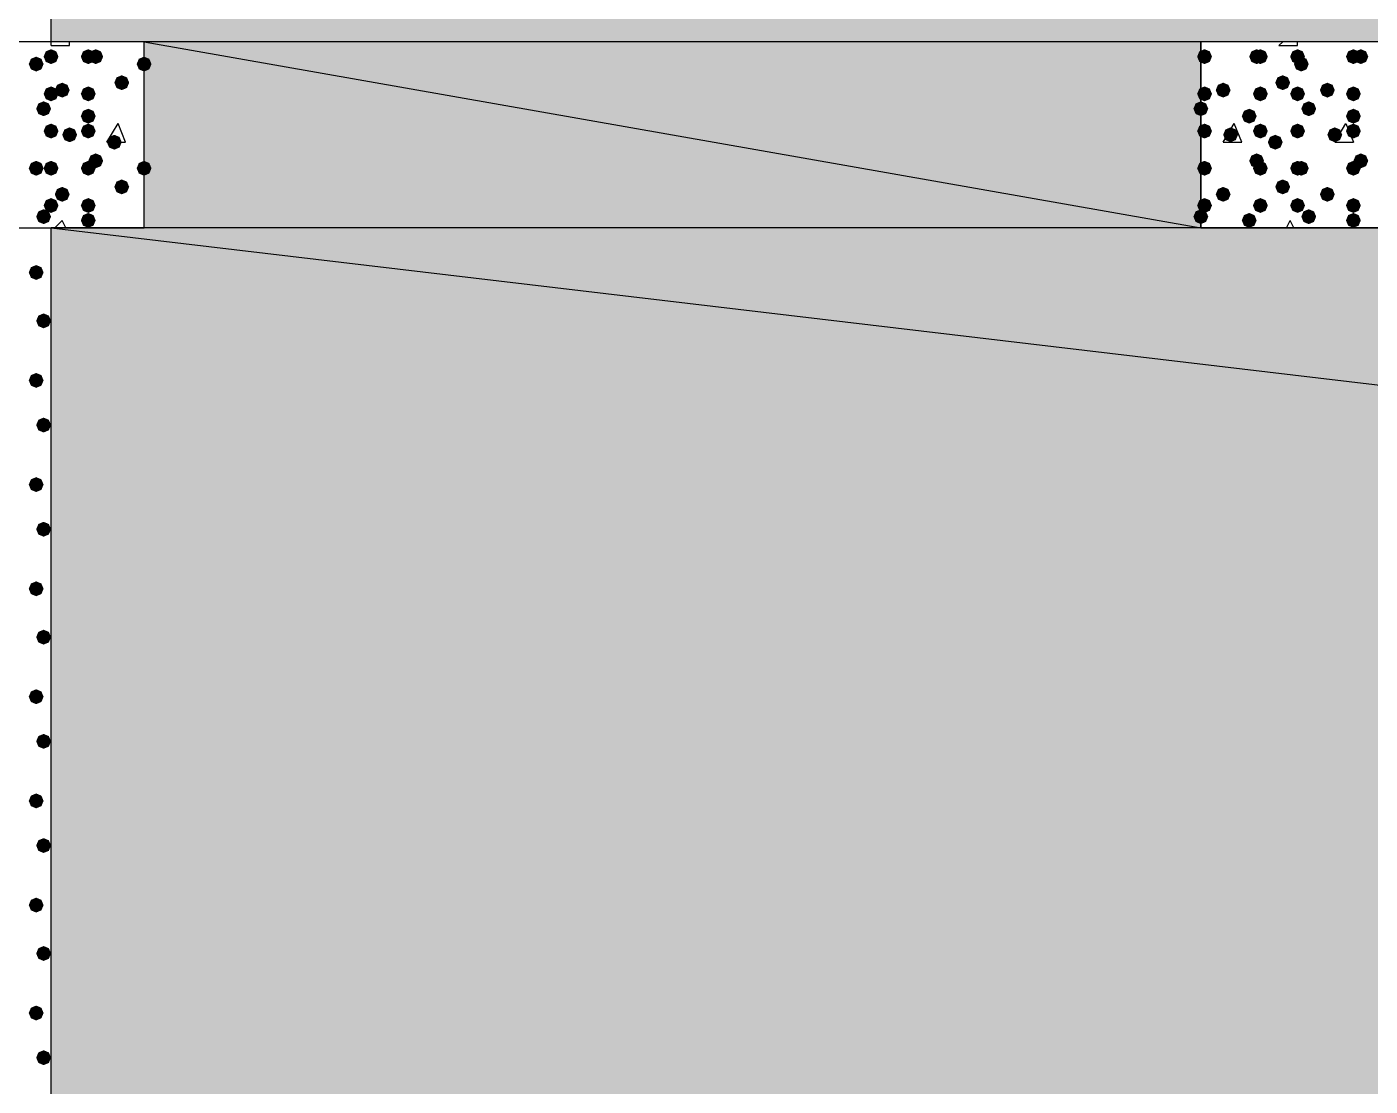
# Model space of a CAD drawing. Header units: millimetres. Extents: x 0 to 420, y 0 to 297.
# Drawn here: x 39.43 to 54.72, y 194.88 to 206.93 of the extents above; entities that cross this region are included whole.
import ezdxf

# ---------------------------------------------------------------- set-up
doc = ezdxf.new("R2010")
doc.units = ezdxf.units.MM
doc.layers.get('0').update_dxf_attribs({"linetype": 'CONTINUOUS'})

msp = doc.modelspace()

# ---------------------------------------------------------------- hatches: boundary and pattern name
at = {"true_color": 0x000008}
h = msp.add_hatch(color=0, dxfattribs=at)
h.paths.add_polyline_path([(385.826, 225.806), (39.708667, 225.806), (385.826, 206.756)], flags=0)
h.paths.add_polyline_path([(39.708667, 225.806), (385.826, 206.756), (39.708667, 206.756)], flags=0)
at = {"true_color": 0x000007}
for points in [[(39.793333, 206.586667), (39.768463, 206.526871), (39.708667, 206.502), (39.648871, 206.526871), (39.624, 206.586667), (39.648871, 206.646462), (39.708667, 206.671333), (39.768462, 206.646463)], [(40.216667, 206.586667), (40.191796, 206.526871), (40.132, 206.502), (40.072204, 206.526871), (40.047333, 206.586667), (40.072204, 206.646462), (40.132, 206.671333), (40.191796, 206.646463)], [(40.301333, 206.586667), (40.276463, 206.526871), (40.216667, 206.502), (40.156871, 206.526871), (40.132, 206.586667), (40.156871, 206.646462), (40.216667, 206.671333), (40.276462, 206.646463)], [(52.916667, 206.586667), (52.891796, 206.526871), (52.832, 206.502), (52.772204, 206.526871), (52.747333, 206.586667), (52.772204, 206.646462), (52.832, 206.671333), (52.891796, 206.646463)], [(53.509333, 206.586667), (53.484462, 206.526871), (53.424667, 206.502), (53.364871, 206.526871), (53.34, 206.586667), (53.364871, 206.646462), (53.424667, 206.671333), (53.484462, 206.646463)], [(53.551667, 206.586667), (53.526796, 206.526871), (53.467, 206.502), (53.407204, 206.526871), (53.382333, 206.586667), (53.407204, 206.646462), (53.467, 206.671333), (53.526796, 206.646463)], [(53.975, 206.586667), (53.950129, 206.526871), (53.890333, 206.502), (53.830538, 206.526871), (53.805667, 206.586667), (53.830537, 206.646462), (53.890333, 206.671333), (53.950129, 206.646463)], [(54.61, 206.586667), (54.585129, 206.526871), (54.525333, 206.502), (54.465538, 206.526871), (54.440667, 206.586667), (54.465537, 206.646462), (54.525333, 206.671333), (54.585129, 206.646463)], [(54.694667, 206.586667), (54.669796, 206.526871), (54.61, 206.502), (54.550204, 206.526871), (54.525333, 206.586667), (54.550204, 206.646462), (54.61, 206.671333), (54.669796, 206.646463)], [(39.624, 206.502), (39.599129, 206.442204), (39.539333, 206.417333), (39.479538, 206.442204), (39.454667, 206.502), (39.479537, 206.561796), (39.539333, 206.586667), (39.599129, 206.561796)], [(40.851667, 206.502), (40.826796, 206.442204), (40.767, 206.417333), (40.707204, 206.442204), (40.682333, 206.502), (40.707204, 206.561796), (40.767, 206.586667), (40.826796, 206.561796)], [(54.017333, 206.502), (53.992463, 206.442204), (53.932667, 206.417333), (53.872871, 206.442204), (53.848, 206.502), (53.872871, 206.561796), (53.932667, 206.586667), (53.992462, 206.561796)], [(40.597667, 206.290333), (40.572796, 206.230537), (40.513, 206.205667), (40.453204, 206.230537), (40.428333, 206.290333), (40.453204, 206.350129), (40.513, 206.375), (40.572796, 206.350129)], [(53.805667, 206.290333), (53.780796, 206.230537), (53.721, 206.205667), (53.661204, 206.230537), (53.636333, 206.290333), (53.661204, 206.350129), (53.721, 206.375), (53.780796, 206.350129)], [(39.793333, 206.163333), (39.768463, 206.103537), (39.708667, 206.078667), (39.648871, 206.103537), (39.624, 206.163333), (39.648871, 206.223129), (39.708667, 206.248), (39.768462, 206.223129)], [(39.920333, 206.205667), (39.895463, 206.145871), (39.835667, 206.121), (39.775871, 206.145871), (39.751, 206.205667), (39.775871, 206.265462), (39.835667, 206.290333), (39.895462, 206.265463)], [(40.216667, 206.163333), (40.191796, 206.103537), (40.132, 206.078667), (40.072204, 206.103537), (40.047333, 206.163333), (40.072204, 206.223129), (40.132, 206.248), (40.191796, 206.223129)], [(52.916667, 206.163333), (52.891796, 206.103537), (52.832, 206.078667), (52.772204, 206.103537), (52.747333, 206.163333), (52.772204, 206.223129), (52.832, 206.248), (52.891796, 206.223129)], [(53.128333, 206.205667), (53.103463, 206.145871), (53.043667, 206.121), (52.983871, 206.145871), (52.959, 206.205667), (52.983871, 206.265462), (53.043667, 206.290333), (53.103462, 206.265463)], [(53.551667, 206.163333), (53.526796, 206.103537), (53.467, 206.078667), (53.407204, 206.103537), (53.382333, 206.163333), (53.407204, 206.223129), (53.467, 206.248), (53.526796, 206.223129)], [(53.975, 206.163333), (53.950129, 206.103537), (53.890333, 206.078667), (53.830538, 206.103537), (53.805667, 206.163333), (53.830537, 206.223129), (53.890333, 206.248), (53.950129, 206.223129)], [(54.313667, 206.205667), (54.288796, 206.145871), (54.229, 206.121), (54.169204, 206.145871), (54.144333, 206.205667), (54.169204, 206.265462), (54.229, 206.290333), (54.288796, 206.265463)], [(54.61, 206.163333), (54.585129, 206.103537), (54.525333, 206.078667), (54.465538, 206.103537), (54.440667, 206.163333), (54.465537, 206.223129), (54.525333, 206.248), (54.585129, 206.223129)], [(39.708667, 205.994), (39.683796, 205.934204), (39.624, 205.909333), (39.564204, 205.934204), (39.539333, 205.994), (39.564204, 206.053796), (39.624, 206.078667), (39.683796, 206.053796)], [(52.874333, 205.994), (52.849462, 205.934204), (52.789667, 205.909333), (52.729871, 205.934204), (52.705, 205.994), (52.729871, 206.053796), (52.789667, 206.078667), (52.849462, 206.053796)], [(54.102, 205.994), (54.077129, 205.934204), (54.017333, 205.909333), (53.957538, 205.934204), (53.932667, 205.994), (53.957537, 206.053796), (54.017333, 206.078667), (54.077129, 206.053796)], [(40.216667, 205.909333), (40.191796, 205.849538), (40.132, 205.824667), (40.072204, 205.849538), (40.047333, 205.909333), (40.072204, 205.969129), (40.132, 205.994), (40.191796, 205.969129)], [(53.424667, 205.909333), (53.399796, 205.849538), (53.34, 205.824667), (53.280204, 205.849538), (53.255333, 205.909333), (53.280204, 205.969129), (53.34, 205.994), (53.399796, 205.969129)], [(54.61, 205.909333), (54.585129, 205.849538), (54.525333, 205.824667), (54.465538, 205.849538), (54.440667, 205.909333), (54.465537, 205.969129), (54.525333, 205.994), (54.585129, 205.969129)], [(39.793333, 205.74), (39.768463, 205.680204), (39.708667, 205.655333), (39.648871, 205.680204), (39.624, 205.74), (39.648871, 205.799796), (39.708667, 205.824667), (39.768462, 205.799796)], [(40.005, 205.697667), (39.980129, 205.637871), (39.920333, 205.613), (39.860538, 205.637871), (39.835667, 205.697667), (39.860537, 205.757462), (39.920333, 205.782333), (39.980129, 205.757463)], [(40.216667, 205.74), (40.191796, 205.680204), (40.132, 205.655333), (40.072204, 205.680204), (40.047333, 205.74), (40.072204, 205.799796), (40.132, 205.824667), (40.191796, 205.799796)], [(52.916667, 205.74), (52.891796, 205.680204), (52.832, 205.655333), (52.772204, 205.680204), (52.747333, 205.74), (52.772204, 205.799796), (52.832, 205.824667), (52.891796, 205.799796)], [(53.213, 205.697667), (53.188129, 205.637871), (53.128333, 205.613), (53.068537, 205.637871), (53.043667, 205.697667), (53.068537, 205.757462), (53.128333, 205.782333), (53.188129, 205.757463)], [(53.551667, 205.74), (53.526796, 205.680204), (53.467, 205.655333), (53.407204, 205.680204), (53.382333, 205.74), (53.407204, 205.799796), (53.467, 205.824667), (53.526796, 205.799796)], [(53.975, 205.74), (53.950129, 205.680204), (53.890333, 205.655333), (53.830538, 205.680204), (53.805667, 205.74), (53.830537, 205.799796), (53.890333, 205.824667), (53.950129, 205.799796)], [(54.398333, 205.697667), (54.373463, 205.637871), (54.313667, 205.613), (54.253871, 205.637871), (54.229, 205.697667), (54.253871, 205.757462), (54.313667, 205.782333), (54.373462, 205.757463)], [(54.61, 205.74), (54.585129, 205.680204), (54.525333, 205.655333), (54.465538, 205.680204), (54.440667, 205.74), (54.465537, 205.799796), (54.525333, 205.824667), (54.585129, 205.799796)], [(40.513, 205.613), (40.488129, 205.553204), (40.428333, 205.528333), (40.368537, 205.553204), (40.343667, 205.613), (40.368537, 205.672796), (40.428333, 205.697667), (40.488129, 205.672796)], [(53.721, 205.613), (53.696129, 205.553204), (53.636333, 205.528333), (53.576537, 205.553204), (53.551667, 205.613), (53.576537, 205.672796), (53.636333, 205.697667), (53.696129, 205.672796)], [(39.624, 205.316667), (39.599129, 205.256871), (39.539333, 205.232), (39.479538, 205.256871), (39.454667, 205.316667), (39.479537, 205.376462), (39.539333, 205.401333), (39.599129, 205.376463)], [(39.793333, 205.316667), (39.768463, 205.256871), (39.708667, 205.232), (39.648871, 205.256871), (39.624, 205.316667), (39.648871, 205.376462), (39.708667, 205.401333), (39.768462, 205.376463)], [(40.216667, 205.316667), (40.191796, 205.256871), (40.132, 205.232), (40.072204, 205.256871), (40.047333, 205.316667), (40.072204, 205.376462), (40.132, 205.401333), (40.191796, 205.376463)], [(40.301333, 205.401333), (40.276463, 205.341537), (40.216667, 205.316667), (40.156871, 205.341537), (40.132, 205.401333), (40.156871, 205.461129), (40.216667, 205.486), (40.276462, 205.461129)], [(40.851667, 205.316667), (40.826796, 205.256871), (40.767, 205.232), (40.707204, 205.256871), (40.682333, 205.316667), (40.707204, 205.376462), (40.767, 205.401333), (40.826796, 205.376463)], [(52.916667, 205.316667), (52.891796, 205.256871), (52.832, 205.232), (52.772204, 205.256871), (52.747333, 205.316667), (52.772204, 205.376462), (52.832, 205.401333), (52.891796, 205.376463)], [(53.509333, 205.401333), (53.484462, 205.341537), (53.424667, 205.316667), (53.364871, 205.341537), (53.34, 205.401333), (53.364871, 205.461129), (53.424667, 205.486), (53.484462, 205.461129)], [(53.551667, 205.316667), (53.526796, 205.256871), (53.467, 205.232), (53.407204, 205.256871), (53.382333, 205.316667), (53.407204, 205.376462), (53.467, 205.401333), (53.526796, 205.376463)], [(53.975, 205.316667), (53.950129, 205.256871), (53.890333, 205.232), (53.830538, 205.256871), (53.805667, 205.316667), (53.830537, 205.376462), (53.890333, 205.401333), (53.950129, 205.376463)], [(54.017333, 205.316667), (53.992463, 205.256871), (53.932667, 205.232), (53.872871, 205.256871), (53.848, 205.316667), (53.872871, 205.376462), (53.932667, 205.401333), (53.992462, 205.376463)], [(54.61, 205.316667), (54.585129, 205.256871), (54.525333, 205.232), (54.465538, 205.256871), (54.440667, 205.316667), (54.465537, 205.376462), (54.525333, 205.401333), (54.585129, 205.376463)], [(54.694667, 205.401333), (54.669796, 205.341537), (54.61, 205.316667), (54.550204, 205.341537), (54.525333, 205.401333), (54.550204, 205.461129), (54.61, 205.486), (54.669796, 205.461129)], [(39.920333, 205.020333), (39.895463, 204.960537), (39.835667, 204.935667), (39.775871, 204.960537), (39.751, 205.020333), (39.775871, 205.080129), (39.835667, 205.105), (39.895462, 205.080129)], [(40.597667, 205.105), (40.572796, 205.045204), (40.513, 205.020333), (40.453204, 205.045204), (40.428333, 205.105), (40.453204, 205.164796), (40.513, 205.189667), (40.572796, 205.164796)], [(53.128333, 205.020333), (53.103463, 204.960537), (53.043667, 204.935667), (52.983871, 204.960537), (52.959, 205.020333), (52.983871, 205.080129), (53.043667, 205.105), (53.103462, 205.080129)], [(53.805667, 205.105), (53.780796, 205.045204), (53.721, 205.020333), (53.661204, 205.045204), (53.636333, 205.105), (53.661204, 205.164796), (53.721, 205.189667), (53.780796, 205.164796)], [(54.313667, 205.020333), (54.288796, 204.960537), (54.229, 204.935667), (54.169204, 204.960537), (54.144333, 205.020333), (54.169204, 205.080129), (54.229, 205.105), (54.288796, 205.080129)], [(39.793333, 204.893333), (39.768463, 204.833537), (39.708667, 204.808667), (39.648871, 204.833537), (39.624, 204.893333), (39.648871, 204.953129), (39.708667, 204.978), (39.768462, 204.953129)], [(40.216667, 204.893333), (40.191796, 204.833537), (40.132, 204.808667), (40.072204, 204.833537), (40.047333, 204.893333), (40.072204, 204.953129), (40.132, 204.978), (40.191796, 204.953129)], [(52.916667, 204.893333), (52.891796, 204.833537), (52.832, 204.808667), (52.772204, 204.833537), (52.747333, 204.893333), (52.772204, 204.953129), (52.832, 204.978), (52.891796, 204.953129)], [(53.551667, 204.893333), (53.526796, 204.833537), (53.467, 204.808667), (53.407204, 204.833537), (53.382333, 204.893333), (53.407204, 204.953129), (53.467, 204.978), (53.526796, 204.953129)], [(53.975, 204.893333), (53.950129, 204.833537), (53.890333, 204.808667), (53.830538, 204.833537), (53.805667, 204.893333), (53.830537, 204.953129), (53.890333, 204.978), (53.950129, 204.953129)], [(54.61, 204.893333), (54.585129, 204.833537), (54.525333, 204.808667), (54.465538, 204.833537), (54.440667, 204.893333), (54.465537, 204.953129), (54.525333, 204.978), (54.585129, 204.953129)], [(39.708667, 204.766333), (39.683796, 204.706537), (39.624, 204.681667), (39.564204, 204.706537), (39.539333, 204.766333), (39.564204, 204.826129), (39.624, 204.851), (39.683796, 204.826129)], [(40.216667, 204.724), (40.191796, 204.664204), (40.132, 204.639333), (40.072204, 204.664204), (40.047333, 204.724), (40.072204, 204.783796), (40.132, 204.808667), (40.191796, 204.783796)], [(52.874333, 204.766333), (52.849462, 204.706537), (52.789667, 204.681667), (52.729871, 204.706537), (52.705, 204.766333), (52.729871, 204.826129), (52.789667, 204.851), (52.849462, 204.826129)], [(53.424667, 204.724), (53.399796, 204.664204), (53.34, 204.639333), (53.280204, 204.664204), (53.255333, 204.724), (53.280204, 204.783796), (53.34, 204.808667), (53.399796, 204.783796)], [(54.102, 204.766333), (54.077129, 204.706537), (54.017333, 204.681667), (53.957538, 204.706537), (53.932667, 204.766333), (53.957537, 204.826129), (54.017333, 204.851), (54.077129, 204.826129)], [(54.61, 204.724), (54.585129, 204.664204), (54.525333, 204.639333), (54.465538, 204.664204), (54.440667, 204.724), (54.465537, 204.783796), (54.525333, 204.808667), (54.585129, 204.783796)]]:
    msp.add_hatch(color=0, dxfattribs=at).paths.add_polyline_path(points, flags=0)
at = {"true_color": 0x000008}
h = msp.add_hatch(color=0, dxfattribs=at)
h.paths.add_polyline_path([(52.789667, 206.756), (40.767, 206.756), (52.789667, 204.639333)], flags=0)
h.paths.add_polyline_path([(40.767, 206.756), (52.789667, 204.639333), (40.767, 204.639333)], flags=0)
h = msp.add_hatch(color=0, dxfattribs=at)
h.paths.add_polyline_path([(201.125667, 204.639333), (39.708667, 204.639333), (201.125667, 185.547)], flags=0)
h.paths.add_polyline_path([(39.708667, 204.639333), (201.125667, 185.547), (39.708667, 185.547)], flags=0)
for points in [[(39.624, 204.131333), (39.599129, 204.071537), (39.539333, 204.046667), (39.479538, 204.071537), (39.454667, 204.131333), (39.479537, 204.191129), (39.539333, 204.216), (39.599129, 204.191129)], [(39.708667, 203.581), (39.683796, 203.521204), (39.624, 203.496333), (39.564204, 203.521204), (39.539333, 203.581), (39.564204, 203.640796), (39.624, 203.665667), (39.683796, 203.640796)], [(39.624, 202.903667), (39.599129, 202.843871), (39.539333, 202.819), (39.479538, 202.843871), (39.454667, 202.903667), (39.479537, 202.963462), (39.539333, 202.988333), (39.599129, 202.963463)], [(39.708667, 202.395667), (39.683796, 202.335871), (39.624, 202.311), (39.564204, 202.335871), (39.539333, 202.395667), (39.564204, 202.455462), (39.624, 202.480333), (39.683796, 202.455463)], [(39.624, 201.718333), (39.599129, 201.658537), (39.539333, 201.633667), (39.479538, 201.658537), (39.454667, 201.718333), (39.479537, 201.778129), (39.539333, 201.803), (39.599129, 201.778129)], [(39.708667, 201.210333), (39.683796, 201.150537), (39.624, 201.125667), (39.564204, 201.150537), (39.539333, 201.210333), (39.564204, 201.270129), (39.624, 201.295), (39.683796, 201.270129)], [(39.624, 200.533), (39.599129, 200.473204), (39.539333, 200.448333), (39.479538, 200.473204), (39.454667, 200.533), (39.479537, 200.592796), (39.539333, 200.617667), (39.599129, 200.592796)], [(39.708667, 199.982667), (39.683796, 199.922871), (39.624, 199.898), (39.564204, 199.922871), (39.539333, 199.982667), (39.564204, 200.042462), (39.624, 200.067333), (39.683796, 200.042463)], [(39.624, 199.305333), (39.599129, 199.245537), (39.539333, 199.220667), (39.479538, 199.245537), (39.454667, 199.305333), (39.479537, 199.365129), (39.539333, 199.39), (39.599129, 199.365129)], [(39.708667, 198.797333), (39.683796, 198.737537), (39.624, 198.712667), (39.564204, 198.737537), (39.539333, 198.797333), (39.564204, 198.857129), (39.624, 198.882), (39.683796, 198.857129)], [(39.624, 198.12), (39.599129, 198.060204), (39.539333, 198.035333), (39.479538, 198.060204), (39.454667, 198.12), (39.479537, 198.179796), (39.539333, 198.204667), (39.599129, 198.179796)], [(39.708667, 197.612), (39.683796, 197.552204), (39.624, 197.527333), (39.564204, 197.552204), (39.539333, 197.612), (39.564204, 197.671796), (39.624, 197.696667), (39.683796, 197.671796)], [(39.624, 196.934667), (39.599129, 196.874871), (39.539333, 196.85), (39.479538, 196.874871), (39.454667, 196.934667), (39.479537, 196.994462), (39.539333, 197.019333), (39.599129, 196.994463)], [(39.708667, 196.384333), (39.683796, 196.324537), (39.624, 196.299667), (39.564204, 196.324537), (39.539333, 196.384333), (39.564204, 196.444129), (39.624, 196.469), (39.683796, 196.444129)], [(39.624, 195.707), (39.599129, 195.647204), (39.539333, 195.622333), (39.479538, 195.647204), (39.454667, 195.707), (39.479537, 195.766796), (39.539333, 195.791667), (39.599129, 195.766796)], [(39.708667, 195.199), (39.683796, 195.139204), (39.624, 195.114333), (39.564204, 195.139204), (39.539333, 195.199), (39.564204, 195.258796), (39.624, 195.283667), (39.683796, 195.258796)]]:
    msp.add_hatch(color=0, dxfattribs=at).paths.add_polyline_path(points, flags=0)

# ---------------------------------------------------------------- linework, layer by layer
at = {"color": 0, "true_color": 0x000008}
for points in [[(39.708667, 225.806), (385.826, 206.756), (39.708667, 206.756)], [(52.789667, 206.756), (40.767, 206.756), (52.789667, 204.639333)], [(40.767, 206.756), (52.789667, 204.639333), (40.767, 204.639333)], [(201.125667, 204.639333), (39.708667, 204.639333), (201.125667, 185.547)], [(39.708667, 204.639333), (201.125667, 185.547), (39.708667, 185.547)]]:
    msp.add_lwpolyline(points, close=True, dxfattribs=at)
at = {"color": 0, "true_color": 0x000007}
for points in [[(39.708667, 206.756), (39.708667, 225.806)], [(39.708667, 206.713667), (39.708667, 206.756)], [(39.708667, 206.713667), (39.920333, 206.713667)], [(39.920333, 206.713667), (39.920333, 206.756)], [(53.678667, 206.713667), (53.721, 206.756)], [(53.678667, 206.713667), (53.890333, 206.713667)], [(53.890333, 206.713667), (53.890333, 206.756)], [(40.343667, 205.613), (40.470667, 205.824667)], [(40.555333, 205.613), (40.470667, 205.824667)], [(53.043667, 205.613), (53.170667, 205.824667)], [(53.255333, 205.613), (53.170667, 205.824667)], [(54.313667, 205.613), (54.440667, 205.824667), (54.525333, 205.613)], [(40.343667, 205.613), (40.555333, 205.613)], [(53.043667, 205.613), (53.255333, 205.613)], [(54.313667, 205.613), (54.525333, 205.613)], [(39.708667, 185.547), (39.708667, 204.639333)], [(39.751, 204.639333), (39.835667, 204.724)], [(39.878, 204.639333), (39.835667, 204.724)], [(53.763333, 204.639333), (53.805667, 204.724)], [(53.848, 204.639333), (53.805667, 204.724)]]:
    msp.add_lwpolyline(points, dxfattribs=at)
for points in [[(38.650333, 206.756), (38.650333, 204.639333), (40.767, 204.639333), (40.767, 206.756)], [(52.789667, 206.756), (52.789667, 204.639333), (54.906333, 204.639333), (54.906333, 206.756)]]:
    msp.add_lwpolyline(points, close=True, dxfattribs=at)

doc.saveas('drawing.dxf')
